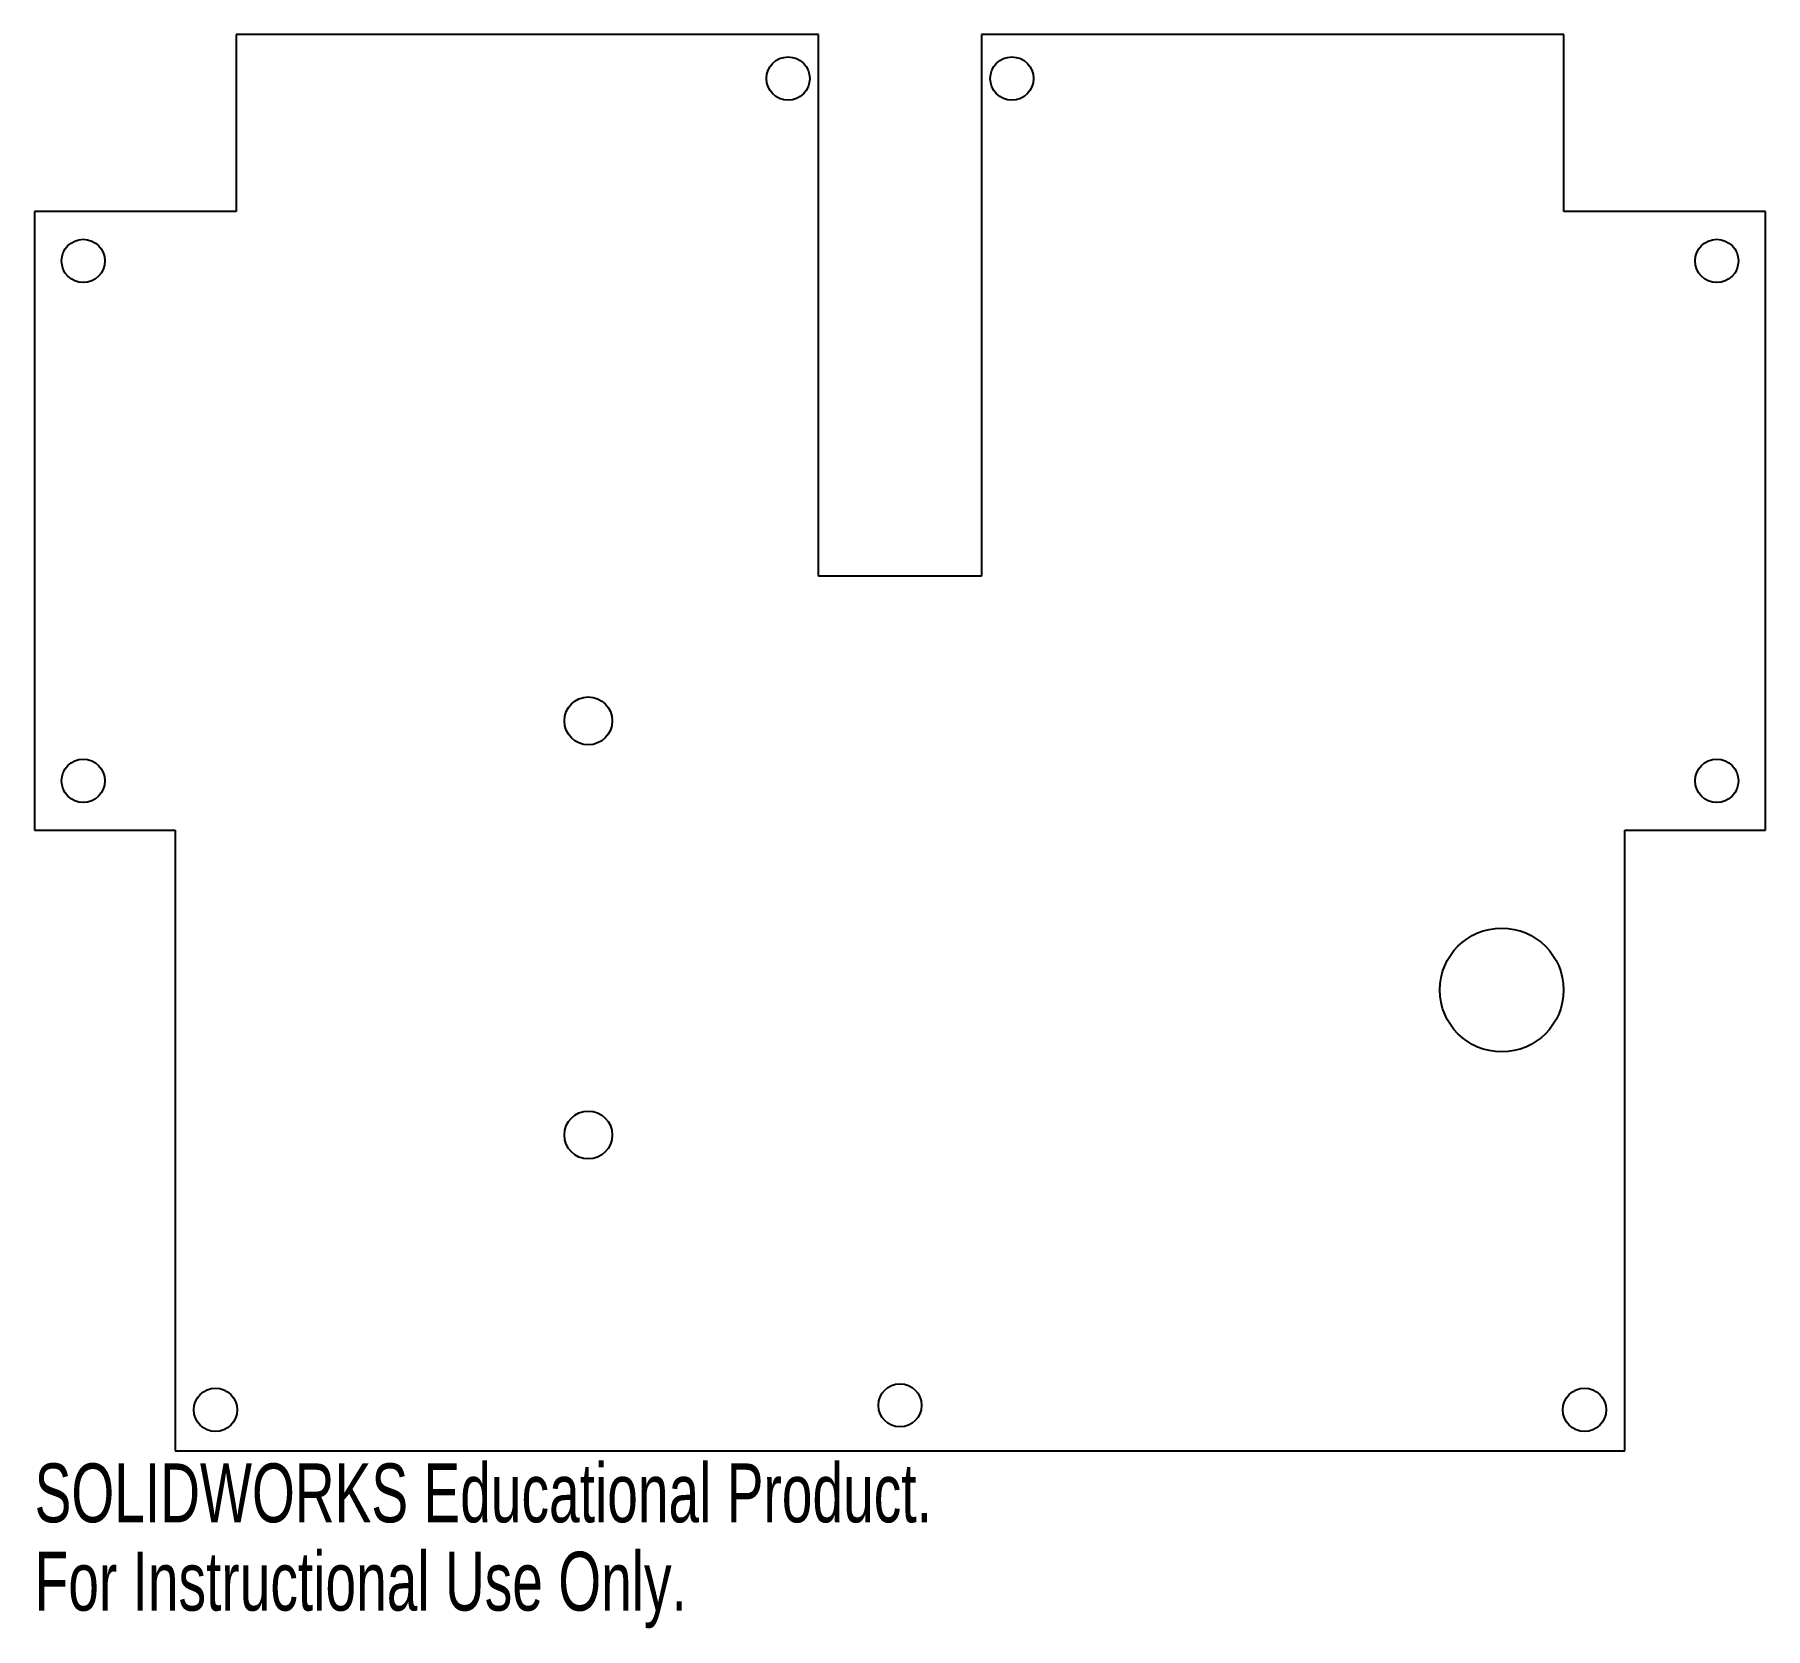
# Model space of a CAD drawing. Header units: inches. Extents: x -2.8 to 2.8, y -3.4 to 1.75.
import ezdxf

# ---------------------------------------------------------------- set-up
doc = ezdxf.new("R2010")
doc.units = ezdxf.units.IN
doc.header["$MEASUREMENT"] = 0
doc.styles.add('SLDTEXTSTYLE0', font='TXT', dxfattribs={"width": 0.7})

msp = doc.modelspace()

# ---------------------------------------------------------------- linework, layer by layer
at = {"color": 7, "linetype": 'Continuous', "lineweight": 25}
for p, q in [((-2.1465, 1.75), (-2.1465, 1.1781)), ((-0.264, 1.75), (-2.1465, 1.75)), ((-0.264, 0), (-0.264, 1.75)), ((0.264, 1.75), (0.264, 0)), ((2.1465, 1.75), (0.264, 1.75)), ((2.1465, 1.1781), (2.1465, 1.75)), ((-2.7977, 1.1781), (-2.7977, -0.8219)), ((-2.1465, 1.1781), (-2.7977, 1.1781)), ((2.7977, 1.1781), (2.1465, 1.1781)), ((2.7977, -0.8219), (2.7977, 1.1781)), ((0.264, 0), (-0.264, 0)), ((-2.7977, -0.8219), (-2.3434, -0.8219)), ((-2.3434, -0.8219), (-2.3434, -2.8281)), ((2.3434, -0.8219), (2.7977, -0.8219)), ((2.3434, -2.8281), (2.3434, -0.8219)), ((-2.3434, -2.8281), (2.3434, -2.8281))]:
    msp.add_line(p, q, dxfattribs=at)
for centre, radius in [((-0.3618, 1.608), 0.07), ((0.3618, 1.608), 0.07), ((-2.6405, 1.0184), 0.07), ((2.6405, 1.0184), 0.07), ((-1.0076, -0.4682), 0.0775), ((-2.6405, -0.6621), 0.07), ((2.6405, -0.6621), 0.07), ((1.9452, -1.338), 0.2), ((-1.0076, -1.8067), 0.0775), ((-2.2128, -2.6949), 0.07), ((0, -2.6805), 0.07), ((2.2128, -2.6949), 0.07)]:
    msp.add_circle(centre, radius, dxfattribs=at)

# ---------------------------------------------------------------- texts
at = {"color": 7, "linetype": 'Continuous', "char_height": 0.1903, "attachment_point": 1, "style": 'SLDTEXTSTYLE0'}
for s, insert in [('SOLIDWORKS Educational Product.', (-2.7977, -2.8683)), ('For Instructional Use Only.', (-2.7977, -3.1537))]:
    msp.add_mtext(s, dxfattribs=dict(at, insert=insert))

doc.saveas('drawing.dxf')
